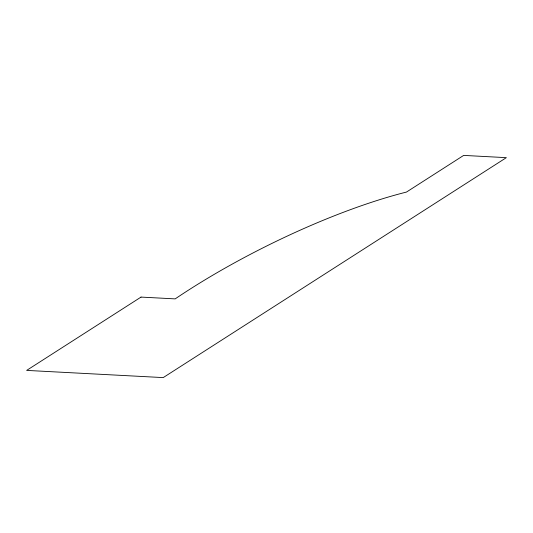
<?xml version="1.0" encoding="UTF-8"?>
<svg xmlns="http://www.w3.org/2000/svg" width="533" height="533" viewBox="0 0 533 533"><rect width="100%" height="100%" fill="white"/><g stroke="black" fill="none" stroke-linecap="round" stroke-linejoin="round"><path stroke-width="0.8" d="M141.025 297.088L26.65 370.402L163.218 377.597L506.35 157.655L463.67 155.403L406.486 192.06A224.793 55.905 -26.4 0 0 175.17 298.886L141.025 297.088"/></g></svg>
